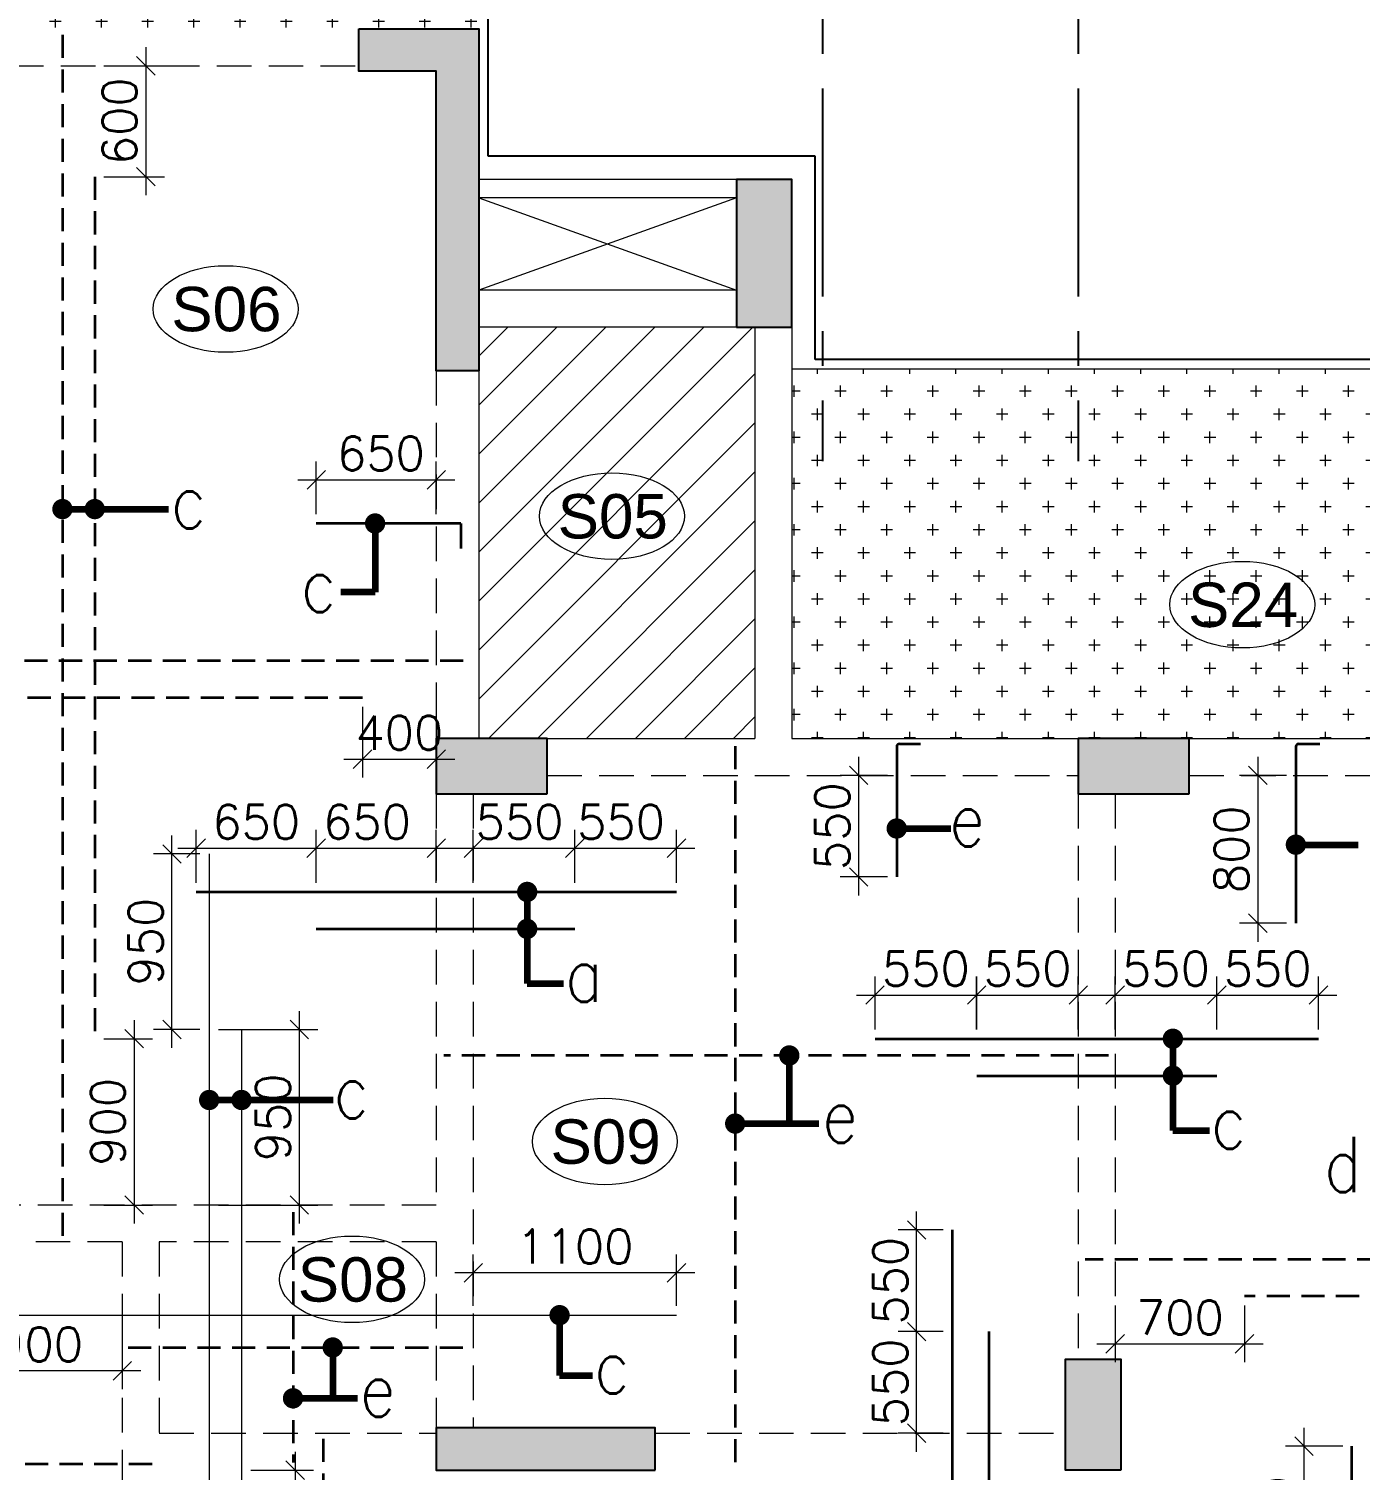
# Model space of a CAD drawing. Header units: millimetres. Extents: x 1255966 to 1543012, y 318612 to 465611.
# Drawn here: x 1278341 to 1285548, y 357228 to 365028 of the extents above; entities that cross this region are included whole.
import ezdxf

# ---------------------------------------------------------------- set-up
doc = ezdxf.new("R2010")
doc.units = ezdxf.units.MM
doc.header["$LTSCALE"] = 500
doc.header["$MEASUREMENT"] = 0
doc.header["$PDMODE"] = 34
for name, pattern in [('CONTINOUS', [0]), ('DASHED2', [0.375, 0.25, -0.125]), ('HIDDEN', [0.375, 0.25, -0.125]), ('PHANTOM2', [1.25, 0.625, -0.125, 0.125, -0.125, 0.125, -0.125]), ('Site$0$CENTER2', [1.125, 0.75, -0.125, 0.125, -0.125])]:
    doc.linetypes.add(name, pattern=pattern)
doc.layers.get('Defpoints').update_dxf_attribs({"lineweight": 0})
for name, color, linetype, lineweight in [('ARROW', 1, 'Continuous', 0), ('CALL', 1, 'Continuous', 18), ('CUT OUT', 1, 'Continuous', 13), ('HATCH', 1, 'Continuous', 5), ('ST-DIM', 1, 'PHANTOM2', 15), ('STC AROW', 211, 'Continuous', 9), ('STC REINF.BOTTOM', 7, 'Continuous', 35), ('TEXT 01', 3, 'Continuous', 15), ('TOWER AREA BEAM..', 3, 'Continuous', 20), ('TOWER COL HATCH', 253, 'Continuous', 20)]:
    doc.layers.add(name, color=color, linetype=linetype, lineweight=lineweight)
for name, color, linetype in [('GRID', 7, 'Continuous'), ('S-COLUMN-HATCH', 253, 'Continuous'), ('S-FRAMING PLAN', 4, 'Continuous'), ('S-T', 3, 'Continuous'), ('TOWER AREA COLUMN.', 6, 'Continuous')]:
    doc.layers.add(name, color=color, linetype=linetype)
doc.layers.add('PROJECTION', color=7, linetype='HIDDEN', true_color=0xff4000)
doc.styles.add('ABHI', font='arial.ttf')
doc.styles.add('ROMANCE', font='romans.shx')
doc.styles.add('S-T', font='romans.shx')
doc.dimstyles.new('GRID DIM', dxfattribs={"dimtxt": 250, "dimasz": 100, "dimexe": 75, "dimexo": 0, "dimgap": 50, "dimtad": 1, "dimdec": 0, "dimzin": 0, "dimdsep": 46, "dimtxsty": 'ROMANCE', "dimblk": 'ARCHTICK', "dimcen": 0, "dimdle": 0.5, "dimclrd": 8, "dimclre": 8, "dimclrt": 3, "dimadec": 0, "dimazin": 0, "dimtfac": 1, "dimtdec": 0, "dimtmove": 0, "dimatfit": 3, "dimldrblk": 'DOT', "dimfxl": 200, "dimtolj": 1, "dimtzin": 0, "dimlwd": -1, "dimlwe": -1, "dimarcsym": 2})
pattern_1 = [(90, (-1381890.62, -304839.69), (-125, 125), [62.5, -187.5]), (180, (-1381859.37, -304808.44), (-125, -125), [62.5, -187.5])]

# ---------------------------------------------------------------- blocks, each defined once
blk = doc.blocks.new('_ArchTick')
at = {"color": 0, "linetype": 'ByBlock', "const_width": 0.15}
blk.add_lwpolyline([(-0.5, -0.5), (0.5, 0.5)], dxfattribs=at)
blk = doc.blocks.new('_Dot')
at = {"color": 0, "linetype": 'ByBlock', "lineweight": -2}
blk.add_line((-0.5, 0), (-1, 0), dxfattribs=at)
at = {"color": 0, "linetype": 'ByBlock', "const_width": 0.5}
blk.add_lwpolyline([(-0.25, 0, 1), (0.25, 0, 1)], format="xyb", close=True, dxfattribs=at)
blk = doc.blocks.new('_Oblique')
at = {"color": 0, "linetype": 'ByBlock', "lineweight": -2}
blk.add_line((-0.5, -0.5), (0.5, 0.5), dxfattribs=at)
blk = doc.blocks.new('*D384')
at = {"layer": 'Defpoints', "color": 0, "linetype": 'ByBlock', "transparency": 16777216}
for p in [(1280146.6, 361408.2, 0), (1280546.6, 361408.2, 0), (1280546.6, 361075.4)]:
    blk.add_point(p, dxfattribs=at)
at = {"layer": 'ST-DIM', "color": 1, "linetype": 'CONTINOUS', "transparency": 16777216}
for p, q in [((1280146.6, 361358.2), (1280146.6, 360975.4)), ((1280546.6, 361358.2), (1280546.6, 360975.4)), ((1280046.6, 361075.4), (1280646.6, 361075.4))]:
    blk.add_line(p, q, dxfattribs=at)
at = {"layer": 'ST-DIM', "color": 1, "linetype": 'ByBlock', "transparency": 16777216, "xscale": 100, "yscale": 100, "zscale": 100, "rotation": 180}
blk.add_blockref('_Oblique', (1280146.6, 361075.4), dxfattribs=at)
at = {"layer": 'ST-DIM', "color": 1, "linetype": 'ByBlock', "transparency": 16777216, "xscale": 100, "yscale": 100, "zscale": 100}
blk.add_blockref('_Oblique', (1280546.6, 361075.4), dxfattribs=at)
at = {"layer": 'ST-DIM', "color": 3, "linetype": 'ByBlock', "transparency": 16777216, "insert": (1280346.6, 361217.9), "char_height": 185, "attachment_point": 5, "style": 'ROMANCE'}
blk.add_mtext('\\A1;400', dxfattribs=at)
blk = doc.blocks.new('*D385')
at = {"layer": 'Defpoints', "color": 0, "linetype": 'ByBlock', "transparency": 16777216}
for p in [(1280546.6, 362587.2), (1279896.6, 362350.9, 0), (1280546.6, 362350.9, 0)]:
    blk.add_point(p, dxfattribs=at)
at = {"layer": 'ST-DIM', "color": 1, "linetype": 'CONTINOUS', "transparency": 16777216}
for p, q in [((1279896.6, 362400.9), (1279896.6, 362687.2)), ((1280546.6, 362400.9), (1280546.6, 362687.2)), ((1279796.6, 362587.2), (1280646.6, 362587.2))]:
    blk.add_line(p, q, dxfattribs=at)
at = {"layer": 'ST-DIM', "color": 1, "linetype": 'ByBlock', "transparency": 16777216, "xscale": 100, "yscale": 100, "zscale": 100, "rotation": 180}
blk.add_blockref('_Oblique', (1279896.6, 362587.2), dxfattribs=at)
at = {"layer": 'ST-DIM', "color": 1, "linetype": 'ByBlock', "transparency": 16777216, "xscale": 100, "yscale": 100, "zscale": 100}
blk.add_blockref('_Oblique', (1280546.6, 362587.2), dxfattribs=at)
at = {"layer": 'ST-DIM', "color": 3, "linetype": 'ByBlock', "transparency": 16777216, "insert": (1280246.6, 362729.7), "char_height": 185, "attachment_point": 5, "style": 'ROMANCE'}
blk.add_mtext('\\A1;650', dxfattribs=at)
blk = doc.blocks.new('*D312')
at = {"layer": 'Defpoints', "color": 0, "linetype": 'ByBlock', "transparency": 16777216}
for p in [(1279317.1, 359612.7), (1279805.4, 359612.7), (1279317.1, 358662.7)]:
    blk.add_point(p, dxfattribs=at)
at = {"layer": 'ST-DIM', "color": 1, "linetype": 'CONTINOUS', "transparency": 16777216}
for p, q in [((1279805.4, 358562.7), (1279805.4, 359712.7)), ((1279367.1, 359612.7), (1279905.4, 359612.7)), ((1279367.1, 358662.7), (1279905.4, 358662.7))]:
    blk.add_line(p, q, dxfattribs=at)
at = {"layer": 'ST-DIM', "color": 1, "linetype": 'ByBlock', "transparency": 16777216, "xscale": 100, "yscale": 100, "zscale": 100}
for p, rotation in [((1279805.4, 359612.7), 90), ((1279805.4, 358662.7), 270)]:
    blk.add_blockref('_Oblique', p, dxfattribs=dict(at, rotation=rotation))
at = {"layer": 'ST-DIM', "color": 3, "linetype": 'ByBlock', "transparency": 16777216, "insert": (1279662.9, 359137.7), "char_height": 185, "attachment_point": 5, "rotation": 90, "style": 'ROMANCE'}
blk.add_mtext('\\A1;950', dxfattribs=at)
blk = doc.blocks.new('*D313')
at = {"layer": 'Defpoints', "color": 0, "linetype": 'ByBlock', "transparency": 16777216}
for p in [(1277946.6, 358066.8), (1278846.6, 358066.8), (1277946.6, 357765.8)]:
    blk.add_point(p, dxfattribs=at)
at = {"layer": 'ST-DIM', "color": 1, "linetype": 'CONTINOUS', "transparency": 16777216}
for p, q in [((1277946.6, 358016.8), (1277946.6, 357665.8)), ((1278846.6, 358016.8), (1278846.6, 357665.8)), ((1278946.6, 357765.8), (1277846.6, 357765.8))]:
    blk.add_line(p, q, dxfattribs=at)
at = {"layer": 'ST-DIM', "color": 1, "linetype": 'ByBlock', "transparency": 16777216, "xscale": 100, "yscale": 100, "zscale": 100, "rotation": 180}
blk.add_blockref('_Oblique', (1277946.6, 357765.8), dxfattribs=at)
at = {"layer": 'ST-DIM', "color": 1, "linetype": 'ByBlock', "transparency": 16777216, "xscale": 100, "yscale": 100, "zscale": 100}
blk.add_blockref('_Oblique', (1278846.6, 357765.8), dxfattribs=at)
at = {"layer": 'ST-DIM', "color": 3, "linetype": 'ByBlock', "transparency": 16777216, "insert": (1278396.6, 357908.3), "char_height": 185, "attachment_point": 5, "style": 'ROMANCE'}
blk.add_mtext('\\A1;900', dxfattribs=at)
blk = doc.blocks.new('*D314')
at = {"layer": 'Defpoints', "color": 0, "linetype": 'ByBlock', "transparency": 16777216}
for p in [(1280746.6, 358295.5), (1280746.6, 358066.8), (1281846.6, 358066.8)]:
    blk.add_point(p, dxfattribs=at)
at = {"layer": 'ST-DIM', "color": 1, "linetype": 'CONTINOUS', "transparency": 16777216}
for p, q in [((1280746.6, 358116.8), (1280746.6, 358395.5)), ((1281846.6, 358116.8), (1281846.6, 358395.5)), ((1281946.6, 358295.5), (1280646.6, 358295.5))]:
    blk.add_line(p, q, dxfattribs=at)
at = {"layer": 'ST-DIM', "color": 1, "linetype": 'ByBlock', "transparency": 16777216, "xscale": 100, "yscale": 100, "zscale": 100, "rotation": 180}
blk.add_blockref('_Oblique', (1280746.6, 358295.5), dxfattribs=at)
at = {"layer": 'ST-DIM', "color": 1, "linetype": 'ByBlock', "transparency": 16777216, "xscale": 100, "yscale": 100, "zscale": 100}
blk.add_blockref('_Oblique', (1281846.6, 358295.5), dxfattribs=at)
at = {"layer": 'ST-DIM', "color": 3, "linetype": 'ByBlock', "transparency": 16777216, "insert": (1281296.6, 358438), "char_height": 185, "attachment_point": 5, "style": 'ROMANCE'}
blk.add_mtext('\\A1;1100', dxfattribs=at)
blk = doc.blocks.new('*D315')
at = {"layer": 'Defpoints', "color": 0, "linetype": 'ByBlock', "transparency": 16777216}
for p in [(1279492.1, 357227.9), (1279492.1, 356427.9), (1279782.1, 356427.9)]:
    blk.add_point(p, dxfattribs=at)
at = {"layer": 'ST-DIM', "color": 1, "linetype": 'CONTINOUS', "transparency": 16777216}
for p, q in [((1279782.1, 357327.9), (1279782.1, 356327.9)), ((1279542.1, 357227.9), (1279882.1, 357227.9)), ((1279542.1, 356427.9), (1279882.1, 356427.9))]:
    blk.add_line(p, q, dxfattribs=at)
at = {"layer": 'ST-DIM', "color": 1, "linetype": 'ByBlock', "transparency": 16777216, "xscale": 100, "yscale": 100, "zscale": 100}
for p, rotation in [((1279782.1, 357227.9), 90), ((1279782.1, 356427.9), 270)]:
    blk.add_blockref('_Oblique', p, dxfattribs=dict(at, rotation=rotation))
at = {"layer": 'ST-DIM', "color": 3, "linetype": 'ByBlock', "transparency": 16777216, "insert": (1279639.6, 356827.9), "char_height": 185, "attachment_point": 5, "rotation": 90, "style": 'ROMANCE'}
blk.add_mtext('\\A1;800', dxfattribs=at)
blk = doc.blocks.new('*D318')
at = {"layer": 'Defpoints', "color": 0, "linetype": 'ByBlock', "transparency": 16777216}
for p in [(1284021.6, 359799), (1283471.6, 359562.6, 0), (1284021.6, 359562.6, 0)]:
    blk.add_point(p, dxfattribs=at)
at = {"layer": 'ST-DIM', "color": 1, "linetype": 'CONTINOUS', "transparency": 16777216}
for p, q in [((1283471.6, 359612.6), (1283471.6, 359899)), ((1284021.6, 359612.6), (1284021.6, 359899)), ((1283371.6, 359799), (1284121.6, 359799))]:
    blk.add_line(p, q, dxfattribs=at)
at = {"layer": 'ST-DIM', "color": 1, "linetype": 'ByBlock', "transparency": 16777216, "xscale": 100, "yscale": 100, "zscale": 100, "rotation": 180}
blk.add_blockref('_Oblique', (1283471.6, 359799), dxfattribs=at)
at = {"layer": 'ST-DIM', "color": 1, "linetype": 'ByBlock', "transparency": 16777216, "xscale": 100, "yscale": 100, "zscale": 100}
blk.add_blockref('_Oblique', (1284021.6, 359799), dxfattribs=at)
at = {"layer": 'ST-DIM', "color": 3, "linetype": 'ByBlock', "transparency": 16777216, "insert": (1283746.6, 359941.5), "char_height": 185, "attachment_point": 5, "style": 'ROMANCE'}
blk.add_mtext('\\A1;550', dxfattribs=at)
blk = doc.blocks.new('*D319')
at = {"layer": 'Defpoints', "color": 0, "linetype": 'ByBlock', "transparency": 16777216}
for p in [(1283471.5, 359799), (1282921.5, 359562.6, 0), (1283471.5, 359562.6, 0)]:
    blk.add_point(p, dxfattribs=at)
at = {"layer": 'ST-DIM', "color": 1, "linetype": 'CONTINOUS', "transparency": 16777216}
for p, q in [((1282921.5, 359612.6), (1282921.5, 359899)), ((1283471.5, 359612.6), (1283471.5, 359899)), ((1282821.5, 359799), (1283571.5, 359799))]:
    blk.add_line(p, q, dxfattribs=at)
at = {"layer": 'ST-DIM', "color": 1, "linetype": 'ByBlock', "transparency": 16777216, "xscale": 100, "yscale": 100, "zscale": 100, "rotation": 180}
blk.add_blockref('_Oblique', (1282921.5, 359799), dxfattribs=at)
at = {"layer": 'ST-DIM', "color": 1, "linetype": 'ByBlock', "transparency": 16777216, "xscale": 100, "yscale": 100, "zscale": 100}
blk.add_blockref('_Oblique', (1283471.5, 359799), dxfattribs=at)
at = {"layer": 'ST-DIM', "color": 3, "linetype": 'ByBlock', "transparency": 16777216, "insert": (1283196.5, 359941.5), "char_height": 185, "attachment_point": 5, "style": 'ROMANCE'}
blk.add_mtext('\\A1;550', dxfattribs=at)
blk = doc.blocks.new('*D320')
at = {"layer": 'Defpoints', "color": 0, "linetype": 'ByBlock', "transparency": 16777216}
for p in [(1284771.6, 359799), (1284221.6, 359562.6, 0), (1284771.6, 359562.6, 0)]:
    blk.add_point(p, dxfattribs=at)
at = {"layer": 'ST-DIM', "color": 1, "linetype": 'CONTINOUS', "transparency": 16777216}
for p, q in [((1284221.6, 359612.6), (1284221.6, 359899)), ((1284771.6, 359612.6), (1284771.6, 359899)), ((1284121.6, 359799), (1284871.6, 359799))]:
    blk.add_line(p, q, dxfattribs=at)
at = {"layer": 'ST-DIM', "color": 1, "linetype": 'ByBlock', "transparency": 16777216, "xscale": 100, "yscale": 100, "zscale": 100, "rotation": 180}
blk.add_blockref('_Oblique', (1284221.6, 359799), dxfattribs=at)
at = {"layer": 'ST-DIM', "color": 1, "linetype": 'ByBlock', "transparency": 16777216, "xscale": 100, "yscale": 100, "zscale": 100}
blk.add_blockref('_Oblique', (1284771.6, 359799), dxfattribs=at)
at = {"layer": 'ST-DIM', "color": 3, "linetype": 'ByBlock', "transparency": 16777216, "insert": (1284496.6, 359941.5), "char_height": 185, "attachment_point": 5, "style": 'ROMANCE'}
blk.add_mtext('\\A1;550', dxfattribs=at)
blk = doc.blocks.new('*D321')
at = {"layer": 'Defpoints', "color": 0, "linetype": 'ByBlock', "transparency": 16777216}
for p in [(1285321.6, 359799), (1284771.6, 359562.6, 0), (1285321.6, 359562.6, 0)]:
    blk.add_point(p, dxfattribs=at)
at = {"layer": 'ST-DIM', "color": 1, "linetype": 'CONTINOUS', "transparency": 16777216}
for p, q in [((1284771.6, 359612.6), (1284771.6, 359899)), ((1285321.6, 359612.6), (1285321.6, 359899)), ((1284671.6, 359799), (1285421.6, 359799))]:
    blk.add_line(p, q, dxfattribs=at)
at = {"layer": 'ST-DIM', "color": 1, "linetype": 'ByBlock', "transparency": 16777216, "xscale": 100, "yscale": 100, "zscale": 100, "rotation": 180}
blk.add_blockref('_Oblique', (1284771.6, 359799), dxfattribs=at)
at = {"layer": 'ST-DIM', "color": 1, "linetype": 'ByBlock', "transparency": 16777216, "xscale": 100, "yscale": 100, "zscale": 100}
blk.add_blockref('_Oblique', (1285321.6, 359799), dxfattribs=at)
at = {"layer": 'ST-DIM', "color": 3, "linetype": 'ByBlock', "transparency": 16777216, "insert": (1285046.6, 359941.5), "char_height": 185, "attachment_point": 5, "style": 'ROMANCE'}
blk.add_mtext('\\A1;550', dxfattribs=at)
blk = doc.blocks.new('*D322')
at = {"layer": 'Defpoints', "color": 0, "linetype": 'ByBlock', "transparency": 16777216}
for p in [(1280546.5, 360593.5), (1279896.5, 360357.1, 0), (1280546.5, 360357.1, 0)]:
    blk.add_point(p, dxfattribs=at)
at = {"layer": 'ST-DIM', "color": 1, "linetype": 'CONTINOUS', "transparency": 16777216}
for p, q in [((1279896.5, 360407.1), (1279896.5, 360693.5)), ((1280546.5, 360407.1), (1280546.5, 360693.5)), ((1279796.5, 360593.5), (1280646.5, 360593.5))]:
    blk.add_line(p, q, dxfattribs=at)
at = {"layer": 'ST-DIM', "color": 1, "linetype": 'ByBlock', "transparency": 16777216, "xscale": 100, "yscale": 100, "zscale": 100, "rotation": 180}
blk.add_blockref('_Oblique', (1279896.5, 360593.5), dxfattribs=at)
at = {"layer": 'ST-DIM', "color": 1, "linetype": 'ByBlock', "transparency": 16777216, "xscale": 100, "yscale": 100, "zscale": 100}
blk.add_blockref('_Oblique', (1280546.5, 360593.5), dxfattribs=at)
at = {"layer": 'ST-DIM', "color": 3, "linetype": 'ByBlock', "transparency": 16777216, "insert": (1280171.5, 360736), "char_height": 185, "attachment_point": 5, "style": 'ROMANCE'}
blk.add_mtext('\\A1;650', dxfattribs=at)
blk = doc.blocks.new('*D323')
at = {"layer": 'Defpoints', "color": 0, "linetype": 'ByBlock', "transparency": 16777216}
for p in [(1279896.5, 360593.5), (1279246.5, 360357.1, 0), (1279896.5, 360357.1, 0)]:
    blk.add_point(p, dxfattribs=at)
at = {"layer": 'ST-DIM', "color": 1, "linetype": 'CONTINOUS', "transparency": 16777216}
for p, q in [((1279246.5, 360407.1), (1279246.5, 360693.5)), ((1279896.5, 360407.1), (1279896.5, 360693.5)), ((1279146.5, 360593.5), (1279996.5, 360593.5))]:
    blk.add_line(p, q, dxfattribs=at)
at = {"layer": 'ST-DIM', "color": 1, "linetype": 'ByBlock', "transparency": 16777216, "xscale": 100, "yscale": 100, "zscale": 100, "rotation": 180}
blk.add_blockref('_Oblique', (1279246.5, 360593.5), dxfattribs=at)
at = {"layer": 'ST-DIM', "color": 1, "linetype": 'ByBlock', "transparency": 16777216, "xscale": 100, "yscale": 100, "zscale": 100}
blk.add_blockref('_Oblique', (1279896.5, 360593.5), dxfattribs=at)
at = {"layer": 'ST-DIM', "color": 3, "linetype": 'ByBlock', "transparency": 16777216, "insert": (1279571.5, 360736), "char_height": 185, "attachment_point": 5, "style": 'ROMANCE'}
blk.add_mtext('\\A1;650', dxfattribs=at)
blk = doc.blocks.new('*D324')
at = {"layer": 'Defpoints', "color": 0, "linetype": 'ByBlock', "transparency": 16777216}
for p in [(1281296.6, 360593.5), (1280746.6, 360357.1, 0), (1281296.6, 360357.1, 0)]:
    blk.add_point(p, dxfattribs=at)
at = {"layer": 'ST-DIM', "color": 1, "linetype": 'CONTINOUS', "transparency": 16777216}
for p, q in [((1280746.6, 360407.1), (1280746.6, 360693.5)), ((1281296.6, 360407.1), (1281296.6, 360693.5)), ((1280646.6, 360593.5), (1281396.6, 360593.5))]:
    blk.add_line(p, q, dxfattribs=at)
at = {"layer": 'ST-DIM', "color": 1, "linetype": 'ByBlock', "transparency": 16777216, "xscale": 100, "yscale": 100, "zscale": 100, "rotation": 180}
blk.add_blockref('_Oblique', (1280746.6, 360593.5), dxfattribs=at)
at = {"layer": 'ST-DIM', "color": 1, "linetype": 'ByBlock', "transparency": 16777216, "xscale": 100, "yscale": 100, "zscale": 100}
blk.add_blockref('_Oblique', (1281296.6, 360593.5), dxfattribs=at)
at = {"layer": 'ST-DIM', "color": 3, "linetype": 'ByBlock', "transparency": 16777216, "insert": (1280996.6, 360736), "char_height": 185, "attachment_point": 5, "style": 'ROMANCE'}
blk.add_mtext('\\A1;550', dxfattribs=at)
blk = doc.blocks.new('*D325')
at = {"layer": 'Defpoints', "color": 0, "linetype": 'ByBlock', "transparency": 16777216}
for p in [(1281846.6, 360593.5), (1281296.6, 360357.1, 0), (1281846.6, 360357.1, 0)]:
    blk.add_point(p, dxfattribs=at)
at = {"layer": 'ST-DIM', "color": 1, "linetype": 'CONTINOUS', "transparency": 16777216}
for p, q in [((1281296.6, 360407.1), (1281296.6, 360693.5)), ((1281846.6, 360407.1), (1281846.6, 360693.5)), ((1281196.6, 360593.5), (1281946.6, 360593.5))]:
    blk.add_line(p, q, dxfattribs=at)
at = {"layer": 'ST-DIM', "color": 1, "linetype": 'ByBlock', "transparency": 16777216, "xscale": 100, "yscale": 100, "zscale": 100, "rotation": 180}
blk.add_blockref('_Oblique', (1281296.6, 360593.5), dxfattribs=at)
at = {"layer": 'ST-DIM', "color": 1, "linetype": 'ByBlock', "transparency": 16777216, "xscale": 100, "yscale": 100, "zscale": 100}
blk.add_blockref('_Oblique', (1281846.6, 360593.5), dxfattribs=at)
at = {"layer": 'ST-DIM', "color": 3, "linetype": 'ByBlock', "transparency": 16777216, "insert": (1281546.6, 360736), "char_height": 185, "attachment_point": 5, "style": 'ROMANCE'}
blk.add_mtext('\\A1;550', dxfattribs=at)
blk = doc.blocks.new('*D326')
at = {"layer": 'Defpoints', "color": 0, "linetype": 'ByBlock', "transparency": 16777216}
for p in [(1284221.6, 358168.7), (1284921.6, 358168.7), (1284921.6, 357911.7)]:
    blk.add_point(p, dxfattribs=at)
at = {"layer": 'ST-DIM', "color": 1, "linetype": 'CONTINOUS', "transparency": 16777216}
for p, q in [((1284221.6, 358118.7), (1284221.6, 357811.7)), ((1284921.6, 358118.7), (1284921.6, 357811.7)), ((1284121.6, 357911.7), (1285021.6, 357911.7))]:
    blk.add_line(p, q, dxfattribs=at)
at = {"layer": 'ST-DIM', "color": 1, "linetype": 'ByBlock', "transparency": 16777216, "xscale": 100, "yscale": 100, "zscale": 100, "rotation": 180}
blk.add_blockref('_Oblique', (1284221.6, 357911.7), dxfattribs=at)
at = {"layer": 'ST-DIM', "color": 1, "linetype": 'ByBlock', "transparency": 16777216, "xscale": 100, "yscale": 100, "zscale": 100}
blk.add_blockref('_Oblique', (1284921.6, 357911.7), dxfattribs=at)
at = {"layer": 'ST-DIM', "color": 3, "linetype": 'ByBlock', "transparency": 16777216, "insert": (1284571.6, 358054.2), "char_height": 185, "attachment_point": 5, "style": 'ROMANCE'}
blk.add_mtext('\\A1;700', dxfattribs=at)
blk = doc.blocks.new('*D329')
at = {"layer": 'Defpoints', "color": 0, "linetype": 'ByBlock', "transparency": 16777216}
for p in [(1285243.7, 357357.9), (1285503, 357357.9), (1285503, 356557.9)]:
    blk.add_point(p, dxfattribs=at)
at = {"layer": 'ST-DIM', "color": 1, "linetype": 'CONTINOUS', "transparency": 16777216}
for p, q in [((1285243.7, 356457.9), (1285243.7, 357457.9)), ((1285453, 357357.9), (1285143.7, 357357.9)), ((1285453, 356557.9), (1285143.7, 356557.9))]:
    blk.add_line(p, q, dxfattribs=at)
at = {"layer": 'ST-DIM', "color": 1, "linetype": 'ByBlock', "transparency": 16777216, "xscale": 100, "yscale": 100, "zscale": 100}
for p, rotation in [((1285243.7, 357357.9), 90), ((1285243.7, 356557.9), 270)]:
    blk.add_blockref('_Oblique', p, dxfattribs=dict(at, rotation=rotation))
at = {"layer": 'ST-DIM', "color": 3, "linetype": 'ByBlock', "transparency": 16777216, "insert": (1285101.2, 356957.9), "char_height": 185, "attachment_point": 5, "rotation": 90, "style": 'ROMANCE'}
blk.add_mtext('\\A1;800', dxfattribs=at)
blk = doc.blocks.new('*D332')
at = {"layer": 'Defpoints', "color": 0, "linetype": 'ByBlock', "transparency": 16777216}
for p in [(1283146.4, 357977.9), (1283339.9, 357977.9), (1283339.9, 357427.9)]:
    blk.add_point(p, dxfattribs=at)
at = {"layer": 'ST-DIM', "color": 1, "linetype": 'CONTINOUS', "transparency": 16777216}
for p, q in [((1283146.4, 357327.9), (1283146.4, 358077.9)), ((1283289.9, 357977.9), (1283046.4, 357977.9)), ((1283289.9, 357427.9), (1283046.4, 357427.9))]:
    blk.add_line(p, q, dxfattribs=at)
at = {"layer": 'ST-DIM', "color": 1, "linetype": 'ByBlock', "transparency": 16777216, "xscale": 100, "yscale": 100, "zscale": 100}
for p, rotation in [((1283146.4, 357977.9), 90), ((1283146.4, 357427.9), 270)]:
    blk.add_blockref('_Oblique', p, dxfattribs=dict(at, rotation=rotation))
at = {"layer": 'ST-DIM', "color": 3, "linetype": 'ByBlock', "transparency": 16777216, "insert": (1283003.9, 357702.9), "char_height": 185, "attachment_point": 5, "rotation": 90, "style": 'ROMANCE'}
blk.add_mtext('\\A1;550', dxfattribs=at)
blk = doc.blocks.new('*D333')
at = {"layer": 'Defpoints', "color": 0, "linetype": 'ByBlock', "transparency": 16777216}
for p in [(1283146.4, 358527.9), (1283339.9, 358527.9), (1283339.9, 357977.9)]:
    blk.add_point(p, dxfattribs=at)
at = {"layer": 'ST-DIM', "color": 1, "linetype": 'CONTINOUS', "transparency": 16777216}
for p, q in [((1283146.4, 357877.9), (1283146.4, 358627.9)), ((1283289.9, 358527.9), (1283046.4, 358527.9)), ((1283289.9, 357977.9), (1283046.4, 357977.9))]:
    blk.add_line(p, q, dxfattribs=at)
at = {"layer": 'ST-DIM', "color": 1, "linetype": 'ByBlock', "transparency": 16777216, "xscale": 100, "yscale": 100, "zscale": 100}
for p, rotation in [((1283146.4, 358527.9), 90), ((1283146.4, 357977.9), 270)]:
    blk.add_blockref('_Oblique', p, dxfattribs=dict(at, rotation=rotation))
at = {"layer": 'ST-DIM', "color": 3, "linetype": 'ByBlock', "transparency": 16777216, "insert": (1283003.9, 358252.9), "char_height": 185, "attachment_point": 5, "rotation": 90, "style": 'ROMANCE'}
blk.add_mtext('\\A1;550', dxfattribs=at)
blk = doc.blocks.new('*D300')
at = {"layer": 'Defpoints', "color": 0, "linetype": 'ByBlock', "transparency": 16777216}
for p in [(1285199.5, 360987.9), (1284993.6, 360187.9), (1285199.5, 360187.9)]:
    blk.add_point(p, dxfattribs=at)
at = {"layer": 'ST-DIM', "color": 1, "linetype": 'CONTINOUS', "transparency": 16777216}
for p, q in [((1284993.6, 361087.9), (1284993.6, 360087.9)), ((1285149.5, 360987.9), (1284893.6, 360987.9)), ((1285149.5, 360187.9), (1284893.6, 360187.9))]:
    blk.add_line(p, q, dxfattribs=at)
at = {"layer": 'ST-DIM', "color": 1, "linetype": 'ByBlock', "transparency": 16777216, "xscale": 100, "yscale": 100, "zscale": 100}
for p, rotation in [((1284993.6, 360987.9), 90), ((1284993.6, 360187.9), 270)]:
    blk.add_blockref('_Oblique', p, dxfattribs=dict(at, rotation=rotation))
at = {"layer": 'ST-DIM', "color": 3, "linetype": 'ByBlock', "transparency": 16777216, "insert": (1284851.1, 360587.9), "char_height": 185, "attachment_point": 5, "rotation": 90, "style": 'ROMANCE'}
blk.add_mtext('\\A1;800', dxfattribs=at)
blk = doc.blocks.new('*D301')
at = {"layer": 'Defpoints', "color": 0, "linetype": 'ByBlock', "transparency": 16777216}
for p in [(1283038.7, 360987.9), (1282832.7, 360437.9), (1283038.7, 360437.9)]:
    blk.add_point(p, dxfattribs=at)
at = {"layer": 'ST-DIM', "color": 1, "linetype": 'CONTINOUS', "transparency": 16777216}
for p, q in [((1282832.7, 361087.9), (1282832.7, 360337.9)), ((1282988.7, 360987.9), (1282732.7, 360987.9)), ((1282988.7, 360437.9), (1282732.7, 360437.9))]:
    blk.add_line(p, q, dxfattribs=at)
at = {"layer": 'ST-DIM', "color": 1, "linetype": 'ByBlock', "transparency": 16777216, "xscale": 100, "yscale": 100, "zscale": 100}
for p, rotation in [((1282832.7, 360987.9), 90), ((1282832.7, 360437.9), 270)]:
    blk.add_blockref('_Oblique', p, dxfattribs=dict(at, rotation=rotation))
at = {"layer": 'ST-DIM', "color": 3, "linetype": 'ByBlock', "transparency": 16777216, "insert": (1282690.2, 360712.9), "char_height": 185, "attachment_point": 5, "rotation": 90, "style": 'ROMANCE'}
blk.add_mtext('\\A1;550', dxfattribs=at)
blk = doc.blocks.new('*D401')
at = {"layer": 'Defpoints', "color": 0, "linetype": 'ByBlock', "transparency": 16777216}
for p in [(1278697.6, 364827.7), (1278697.6, 364227.7), (1278974.4, 364227.7)]:
    blk.add_point(p, dxfattribs=at)
at = {"layer": 'ST-DIM', "color": 1, "linetype": 'CONTINOUS', "transparency": 16777216}
for p, q in [((1278974.4, 364927.7), (1278974.4, 364127.7)), ((1278747.6, 364827.7), (1279074.4, 364827.7)), ((1278747.6, 364227.7), (1279074.4, 364227.7))]:
    blk.add_line(p, q, dxfattribs=at)
at = {"layer": 'ST-DIM', "color": 1, "linetype": 'ByBlock', "transparency": 16777216, "xscale": 100, "yscale": 100, "zscale": 100}
for p, rotation in [((1278974.4, 364827.7), 90), ((1278974.4, 364227.7), 270)]:
    blk.add_blockref('_Oblique', p, dxfattribs=dict(at, rotation=rotation))
at = {"layer": 'ST-DIM', "color": 3, "linetype": 'ByBlock', "transparency": 16777216, "insert": (1278831.9, 364527.7), "char_height": 185, "attachment_point": 5, "rotation": 90, "style": 'ROMANCE'}
blk.add_mtext('\\A1;600', dxfattribs=at)
blk = doc.blocks.new('*D402')
at = {"layer": 'Defpoints', "color": 0, "linetype": 'ByBlock', "transparency": 16777216}
for p in [(1278697.6, 359562.7), (1278697.6, 358662.7), (1278911, 358662.7)]:
    blk.add_point(p, dxfattribs=at)
at = {"layer": 'ST-DIM', "color": 1, "linetype": 'CONTINOUS', "transparency": 16777216}
for p, q in [((1278911, 359662.7), (1278911, 358562.7)), ((1278747.6, 359562.7), (1279011, 359562.7)), ((1278747.6, 358662.7), (1279011, 358662.7))]:
    blk.add_line(p, q, dxfattribs=at)
at = {"layer": 'ST-DIM', "color": 1, "linetype": 'ByBlock', "transparency": 16777216, "xscale": 100, "yscale": 100, "zscale": 100}
for p, rotation in [((1278911, 359562.7), 90), ((1278911, 358662.7), 270)]:
    blk.add_blockref('_Oblique', p, dxfattribs=dict(at, rotation=rotation))
at = {"layer": 'ST-DIM', "color": 3, "linetype": 'ByBlock', "transparency": 16777216, "insert": (1278768.5, 359112.7), "char_height": 185, "attachment_point": 5, "rotation": 90, "style": 'ROMANCE'}
blk.add_mtext('\\A1;900', dxfattribs=at)
blk = doc.blocks.new('*D403')
at = {"layer": 'Defpoints', "color": 0, "linetype": 'ByBlock', "transparency": 16777216}
for p in [(1279115.7, 360562.7), (1279317.1, 360562.7), (1279317.1, 359612.7)]:
    blk.add_point(p, dxfattribs=at)
at = {"layer": 'ST-DIM', "color": 1, "linetype": 'CONTINOUS', "transparency": 16777216}
for p, q in [((1279115.7, 359512.7), (1279115.7, 360662.7)), ((1279267.1, 360562.7), (1279015.7, 360562.7)), ((1279267.1, 359612.7), (1279015.7, 359612.7))]:
    blk.add_line(p, q, dxfattribs=at)
at = {"layer": 'ST-DIM', "color": 1, "linetype": 'ByBlock', "transparency": 16777216, "xscale": 100, "yscale": 100, "zscale": 100}
for p, rotation in [((1279115.7, 360562.7), 90), ((1279115.7, 359612.7), 270)]:
    blk.add_blockref('_Oblique', p, dxfattribs=dict(at, rotation=rotation))
at = {"layer": 'ST-DIM', "color": 3, "linetype": 'ByBlock', "transparency": 16777216, "insert": (1278973.2, 360087.7), "char_height": 185, "attachment_point": 5, "rotation": 90, "style": 'ROMANCE'}
blk.add_mtext('\\A1;950', dxfattribs=at)
blk = doc.blocks.new('A$Ca8bcdc7a')
at = {"layer": 'HATCH', "ltscale": 10}
h = blk.add_hatch(dxfattribs=at)
h.set_pattern_fill('CROSS', color=1, scale=500, angle=90)
h.set_pattern_definition(pattern_1)
h.paths.add_polyline_path([(5515, 7500), (6165, 7500), (6165, 9500), (2100, 9500), (2100, 9000), (2215, 9000), (2215, 7500)])
h = blk.add_hatch(dxfattribs=at)
h.set_pattern_fill('ANSI31', color=1, scale=1500)
h.set_pattern_definition([(45, (-1381890.62, -304839.69), (-132.582521, 132.582521), [])])
h.paths.add_polyline_path([(6165, 3660.2), (6685, 3660.2), (7660, 3660.2), (7660, 5885.2), (6165, 5885.2), (6165, 5650)])
h = blk.add_hatch(dxfattribs=at)
h.set_pattern_fill('CROSS', color=1, scale=500, angle=90)
h.set_pattern_definition(pattern_1)
h.paths.add_polyline_path([(12525, 5660.2), (7860, 5660.2), (7860, 3660.2), (9410, 3660.2), (10160, 3660.2), (12525, 3660.2)])
at = {"layer": 'CUT OUT', "color": 1, "ltscale": 10}
for p, q in [((7560, 6585.2), (6165, 6085.2)), ((6165, 6585.2), (7560, 6085.2))]:
    blk.add_line(p, q, dxfattribs=at)
at = {"layer": 'S-FRAMING PLAN', "color": 3, "linetype": 'ByBlock', "lineweight": 20, "ltscale": 10}
for p, q in [((7560, 6685.2), (6165, 6685.2)), ((7560, 6585.2), (6165, 6585.2)), ((7560, 6085.2), (6165, 6085.2)), ((7560, 5885.2), (6165, 5885.2)), ((7660, 5885.2), (7660, 3660.2)), ((7860, 5885.2), (7860, 3660.2)), ((6165, 5650), (6165, 3660.2)), ((6535, 3660.2), (7660, 3660.2)), ((7860, 3660.2), (9410, 3660.2)), ((10010, 3660.2), (12525, 3660.2))]:
    blk.add_line(p, q, dxfattribs=at)
blk.add_lwpolyline([(7860, 5660.2), (12525, 5660.2)], dxfattribs=at)
at = {"layer": 'TOWER AREA BEAM..', "color": 3, "linetype": 'HIDDEN', "ltscale": 1.5}
for p, q in [((2215, 7300), (5515, 7300)), ((5935, 5650), (5935, 3660.2)), ((6535, 3460.2), (9410, 3460.2)), ((10010, 3460.2), (12940, 3460.2)), ((5935, 3360.2), (5935, 1135)), ((6135, 3360.2), (6135, -69.8)), ((9410, 3360.2), (9410, 300.2)), ((9610, 3360.2), (9610, 300.2)), ((5935, 1135), (1830, 1135)), ((4235, 935), (1830, 935)), ((4235, 935), (4235, -1410)), ((5935, 935), (4435, 935)), ((4435, 935), (4435, -99.8)), ((5935, 935), (5935, -69.8)), ((4435, -99.8), (5935, -99.8)), ((7119.3, -99.8), (9340, -99.8))]:
    blk.add_line(p, q, dxfattribs=at)
blk = doc.blocks.new('3tgra')
at = {"layer": 'TOWER COL HATCH'}
h = blk.add_hatch(color=253, dxfattribs=at)
h.dxf.hatch_style = 1
h.paths.add_polyline_path([(1387405.6, 93641.6), (1388055.6, 93641.6), (1388055.6, 91791.6), (1387825.6, 91791.6), (1387825.6, 93411.6), (1387405.6, 93411.6)])
h = blk.add_hatch(color=253, dxfattribs=at)
h.dxf.hatch_style = 1
h.paths.add_polyline_path([(1389450.6, 92026.7), (1389750.6, 92026.7), (1389750.6, 92826.7), (1389450.6, 92826.7)])
h = blk.add_hatch(color=253, dxfattribs=at)
h.dxf.hatch_style = 1
h.paths.add_polyline_path([(1388425.6, 89501.7), (1388425.6, 89801.7), (1387825.6, 89801.7), (1387825.6, 89501.7)])
h = blk.add_hatch(color=253, dxfattribs=at)
h.dxf.hatch_style = 1
h.paths.add_polyline_path([(1391900.6, 89501.7), (1391900.6, 89801.7), (1391300.6, 89801.7), (1391300.6, 89501.7)])
h = blk.add_hatch(color=253, dxfattribs=at)
h.dxf.hatch_style = 1
h.paths.add_polyline_path([(1391530.6, 85841.7), (1391230.6, 85841.7), (1391230.6, 86441.7), (1391530.6, 86441.7)])
h = blk.add_hatch(color=253, dxfattribs=at)
h.dxf.hatch_style = 1
h.paths.add_polyline_path([(1389010.6, 85841.7), (1389010.6, 86071.7), (1387825.6, 86071.7), (1387825.6, 85841.7)])
at = {"layer": 'TOWER AREA COLUMN.', "color": 4}
blk.add_lwpolyline([(1387405.6, 93641.6), (1388055.6, 93641.6), (1388055.6, 91791.6), (1387825.6, 91791.6), (1387825.6, 93411.6), (1387405.6, 93411.6), (1387405.6, 93641.6)], dxfattribs=at)
for points in [[(1389450.6, 92026.7), (1389750.6, 92026.7), (1389750.6, 92826.7), (1389450.6, 92826.7)], [(1388425.6, 89501.7), (1388425.6, 89801.7), (1387825.6, 89801.7), (1387825.6, 89501.7)], [(1391900.6, 89501.7), (1391900.6, 89801.7), (1391300.6, 89801.7), (1391300.6, 89501.7)], [(1391530.6, 85841.7), (1391230.6, 85841.7), (1391230.6, 86441.7), (1391530.6, 86441.7)], [(1389010.6, 85841.7), (1389010.6, 86071.7), (1387825.6, 86071.7), (1387825.6, 85841.7)]]:
    blk.add_lwpolyline(points, close=True, dxfattribs=at)

msp = doc.modelspace()

# ---------------------------------------------------------------- linework, layer by layer
at = {"layer": 'CALL', "color": 200, "linetype": 'Continuous', "ltscale": 10}
for centre in [(1279405.9, 363511.7, 1.8), (1281497.2, 362390.5, 0), (1284909.3, 361911.6, -1.8), (1281458.5, 359006.7), (1280090.4, 358260.6, 1.8)]:
    msp.add_ellipse(centre, major_axis=(392.2, 0), ratio=0.597584, dxfattribs=at)
at = {"layer": 'GRID', "color": 16, "linetype": 'Site$0$CENTER2', "ltscale": 3}
for points in [[(1282636.6, 369767.3), (1282636.6, 362687.9)], [(1284021.6, 369767.3), (1284021.6, 362687.9)]]:
    msp.add_lwpolyline(points, dxfattribs=at)
at = {"layer": 'PROJECTION', "ltscale": 750}
msp.add_lwpolyline([(1287486.6, 363237.9), (1282596.6, 363237.9), (1282596.6, 364337.9), (1280826.6, 364337.9), (1280826.6, 367077.7), (1276411.6, 367077.7), (1276411.6, 368577.7), (1270011.6, 368577.7), (1270011.6, 366652.7), (1269326.6, 366652.7), (1269326.6, 360652.7), (1270941.6, 360652.7), (1270941.6, 359117.7), (1270426.6, 359117.7), (1270426.6, 357402.7), (1273746.6, 357402.7), (1273746.6, 356117.7)], dxfattribs=at)
at = {"layer": 'STC AROW', "color": 4, "ltscale": 10}
for p, q in [((1279317.1, 360562.7), (1279317.1, 355627.9)), ((1279492.1, 359612.7), (1279492.1, 356427.9)), ((1277946.6, 358066.8), (1281846.6, 358066.8))]:
    msp.add_line(p, q, dxfattribs=at)
at = {"layer": 'STC REINF.BOTTOM', "color": 4, "linetype": 'DASHED2'}
for p, q in [((1278522.6, 364995.4), (1278522.6, 358492.8)), ((1278697.6, 364227.7), (1278697.6, 359562.7)), ((1280691.5, 361608.2, 0), (1276285.5, 361608.2, 0)), ((1280146.6, 361408.2, 0), (1276841.6, 361408.2, 0)), ((1282164.4, 361146.1, 0), (1282164.4, 357266.2)), ((1284185.4, 359472, 0), (1280586.7, 359472, 0)), ((1279770.8, 358624.4), (1279770.8, 357268.7)), ((1288656.1, 358368.7, 0), (1284058.2, 358368.7)), ((1287791.6, 358168.7, 0), (1284921.6, 358168.7, 0)), ((1278878.4, 357891.8), (1280713, 357891.8)), ((1279934.8, 357397.9, 0), (1279934.8, 351971.6, 0)), ((1279007.6, 357259.6, 0), (1275830.5, 357259.6))]:
    msp.add_line(p, q, dxfattribs=at)
at = {"layer": 'STC REINF.BOTTOM', "color": 4, "linetype": 'Continuous'}
for p, q in [((1280680.1, 362350.9, 0), (1279896.6, 362350.9, 0)), ((1280680.1, 362350.9, 0), (1280680.1, 362216.2, 0)), ((1283038.7, 361143.7), (1283038.7, 360437.9)), ((1283053.7, 361158.7), (1283167.8, 361158.7)), ((1285199.5, 361143.7), (1285199.5, 360187.9)), ((1285214.5, 361158.7), (1285328.6, 361158.7)), ((1279246.5, 360357.1, 0), (1281846.6, 360357.1, 0)), ((1279896.5, 360157.1, 0), (1281296.6, 360157.1, 0)), ((1282921.6, 359562.6, 0), (1285321.6, 359562.6, 0)), ((1283471.6, 359362.6, 0), (1284771.6, 359362.6, 0)), ((1283340, 352787.9), (1283339.9, 358527.9)), ((1283540, 353337.9), (1283539.9, 357977.9)), ((1285503, 353957.9), (1285502.9, 357357.9))]:
    msp.add_line(p, q, dxfattribs=at)
for centre in [(1283053.7, 361143.7), (1285214.5, 361143.7)]:
    msp.add_arc(centre, 15, 90, 180, dxfattribs=at)

# ---------------------------------------------------------------- block references
at = {"layer": 'CUT OUT', "color": 4}
msp.add_blockref('3tgra', (-107279, 271386.2), dxfattribs=at)
at = {"layer": 'S-COLUMN-HATCH', "color": 4, "ltscale": 10}
msp.add_blockref('A$Ca8bcdc7a', (1274611.6, 357527.7), dxfattribs=at)

# ---------------------------------------------------------------- texts
at = {"layer": 'S-T', "color": 2, "linetype": 'Continuous', "ltscale": 10, "style": 'S-T', "width": 0.85}
for s, p in [('c', (1279107.3, 362324.1)), ('c', (1279811.7, 361871.7)), ('e', (1283321.4, 360602.5)), ('a', (1281242.3, 359761.7)), ('c', (1279988.7, 359131.1)), ('e', (1282633.5, 358998.8)), ('c', (1284737.6, 358967.2)), ('d', (1285349.7, 358732.5)), ('c', (1281399.1, 357642)), ('e', (1280130.4, 357516.8))]:
    msp.add_text(s, height=300, dxfattribs=at).set_placement(p)
at = {"layer": 'TEXT 01', "color": 2, "linetype": 'Continuous', "style": 'ABHI'}
for s, p in [('S06', (1279112.1, 363391.2, 1.7)), ('S05', (1281203.4, 362269.9, 0)), ('S24', (1284615.5, 361791, -1.8)), ('S09', (1281164.7, 358886.1, 0)), ('S08', (1279796.6, 358140, 1.7))]:
    msp.add_text(s, height=240, dxfattribs=at).set_placement(p)

# ---------------------------------------------------------------- dimensions: what is measured, and where the dimension line sits
at = {"layer": 'ST-DIM', "linetype": 'ByBlock'}
for base, p1, p2, angle, picture, middle in [((1278974.4, 364227.7), (1278697.6, 364827.7), (1278697.6, 364227.7), 90, '*D401', (1278831.9, 364527.7)), ((1284993.6, 360187.9), (1285199.5, 360987.9), (1285199.5, 360187.9), 270, '*D300', (1284851.1, 360587.9)), ((1279115.7, 360562.7), (1279317.1, 359612.7), (1279317.1, 360562.7), 90, '*D403', (1278973.2, 360087.7)), ((1278911, 358662.7), (1278697.6, 359562.7), (1278697.6, 358662.7), 90, '*D402', (1278768.5, 359112.7)), ((1279805.4, 359612.7), (1279317.1, 358662.7), (1279317.1, 359612.7), 90, '*D312', (1279662.9, 359137.7)), ((1285243.7, 357357.9), (1285503, 356557.9), (1285503, 357357.9), 90, '*D329', (1285101.2, 356957.9)), ((1279782.1, 356427.9), (1279492.1, 357227.9), (1279492.1, 356427.9), 90, '*D315', (1279639.6, 356827.9))]:
    dim = msp.add_linear_dim(base=base, p1=p1, p2=p2, angle=angle, dimstyle='GRID DIM', override={"dimtxt": 185, "dimexe": 100, "dimexo": 50, "dimblk1": 'Oblique', "dimblk2": 'Oblique', "dimsah": 1, "dimdle": 100, "dimclrd": 1, "dimclre": 1}, dxfattribs=at)
    dim.commit()
    dim.dimension.update_dxf_attribs({"geometry": picture, "text_midpoint": middle})
for base, p1, p2, picture, middle in [((1280546.6, 362587.2, 0), (1279896.6, 362350.9, 0), (1280546.6, 362350.9, 0), '*D385', (1280246.6, 362587.2, 0)), ((1280546.6, 361075.4, 0), (1280146.6, 361408.2, 0), (1280546.6, 361408.2, 0), '*D384', (1280346.6, 361075.4, 0)), ((1279896.5, 360593.5, 0), (1279246.5, 360357.1, 0), (1279896.5, 360357.1, 0), '*D323', (1279571.5, 360593.5, 0)), ((1280546.5, 360593.5, 0), (1279896.5, 360357.1, 0), (1280546.5, 360357.1, 0), '*D322', (1280171.5, 360593.5, 0)), ((1281296.6, 360593.5, 0), (1280746.6, 360357.1, 0), (1281296.6, 360357.1, 0), '*D324', (1280996.6, 360593.5, 0)), ((1281846.6, 360593.5, 0), (1281296.6, 360357.1, 0), (1281846.6, 360357.1, 0), '*D325', (1281546.6, 360593.5, 0)), ((1283471.5, 359799, 0), (1282921.5, 359562.6, 0), (1283471.5, 359562.6, 0), '*D319', (1283196.5, 359799, 0)), ((1284021.6, 359799, 0), (1283471.6, 359562.6, 0), (1284021.6, 359562.6, 0), '*D318', (1283746.6, 359799, 0)), ((1284771.6, 359799, 0), (1284221.6, 359562.6, 0), (1284771.6, 359562.6, 0), '*D320', (1284496.6, 359799, 0)), ((1285321.6, 359799, 0), (1284771.6, 359562.6, 0), (1285321.6, 359562.6, 0), '*D321', (1285046.6, 359799, 0))]:
    dim = msp.add_linear_dim(base=base, p1=p1, p2=p2, dimstyle='GRID DIM', override={"dimtxt": 185, "dimexe": 100, "dimexo": 50, "dimblk1": 'Oblique', "dimblk2": 'Oblique', "dimsah": 1, "dimdle": 100, "dimclrd": 1, "dimclre": 1}, dxfattribs=at)
    dim.commit()
    dim.dimension.update_dxf_attribs({"geometry": picture, "text_midpoint": middle, "dimtype": 160})
for base, p1, p2, angle, picture, middle in [((1282832.7, 360437.9), (1283038.7, 360987.9), (1283038.7, 360437.9), 270, '*D301', (1282832.7, 360712.9)), ((1283146.4, 358527.9), (1283339.9, 357977.9), (1283339.9, 358527.9), 90, '*D333', (1283146.4, 358252.9)), ((1283146.4, 357977.9), (1283339.9, 357427.9), (1283339.9, 357977.9), 90, '*D332', (1283146.4, 357702.9))]:
    dim = msp.add_linear_dim(base=base, p1=p1, p2=p2, angle=angle, dimstyle='GRID DIM', override={"dimtxt": 185, "dimexe": 100, "dimexo": 50, "dimblk1": 'Oblique', "dimblk2": 'Oblique', "dimsah": 1, "dimdle": 100, "dimclrd": 1, "dimclre": 1}, dxfattribs=at)
    dim.commit()
    dim.dimension.update_dxf_attribs({"geometry": picture, "text_midpoint": middle, "dimtype": 160})
for base, p1, p2, picture, middle in [((1280746.6, 358295.5), (1281846.6, 358066.8), (1280746.6, 358066.8), '*D314', (1281296.6, 358438)), ((1284921.6, 357911.7), (1284221.6, 358168.7), (1284921.6, 358168.7), '*D326', (1284571.6, 358054.2)), ((1277946.6, 357765.8), (1278846.6, 358066.8), (1277946.6, 358066.8), '*D313', (1278396.6, 357908.3))]:
    dim = msp.add_linear_dim(base=base, p1=p1, p2=p2, dimstyle='GRID DIM', override={"dimtxt": 185, "dimexe": 100, "dimexo": 50, "dimblk1": 'Oblique', "dimblk2": 'Oblique', "dimsah": 1, "dimdle": 100, "dimclrd": 1, "dimclre": 1}, dxfattribs=at)
    dim.commit()
    dim.dimension.update_dxf_attribs({"geometry": picture, "text_midpoint": middle})

# ---------------------------------------------------------------- leaders
at = {"layer": 'ARROW', "linetype": 'ByBlock'}
for points in [[(1278522.6, 362428.9), (1279097.4, 362428.9)], [(1278697.6, 362428.9), (1279097.4, 362428.9)], [(1280215.3, 362350.9, 0), (1280215.3, 361979.3, 0), (1280028.9, 361979.3, 0)], [(1283038.7, 360700.3), (1283331.8, 360700.3)], [(1285199.5, 360612.7), (1285536.3, 360612.7)], [(1281038.4, 360357.1, 0), (1281038.4, 359861.4, 0), (1281235.7, 359861.4, 0)], [(1281038.4, 360157.1, 0), (1281038.4, 359861.4, 0), (1281235.7, 359861.4, 0)], [(1284533.7, 359562.6, 0), (1284533.7, 359066.9, 0), (1284731, 359066.9, 0)], [(1282457.4, 359472, 0), (1282457.4, 359103.5, 0), (1282616.6, 359103.5, 0)], [(1284533.7, 359362.6, 0), (1284533.7, 359066.9, 0), (1284731, 359066.9, 0)], [(1279317.1, 359231.1), (1279987.4, 359231.1)], [(1279492.1, 359231.1), (1279987.4, 359231.1)], [(1282164.4, 359103.5, 0), (1282616.6, 359103.5, 0)], [(1281213.9, 358066.8), (1281213.9, 357739.8), (1281392.4, 357739.8)], [(1279985.9, 357891.8), (1279985.9, 357616.8), (1280120.5, 357616.8)], [(1279770.8, 357616.8), (1280120.5, 357616.8)]]:
    msp.add_leader(points, dimstyle='GRID DIM', override={"dimasz": 110, "dimtad": 0, "dimclrd": 1, "dimlwd": 65534}, dxfattribs=at)

doc.saveas('drawing.dxf')
